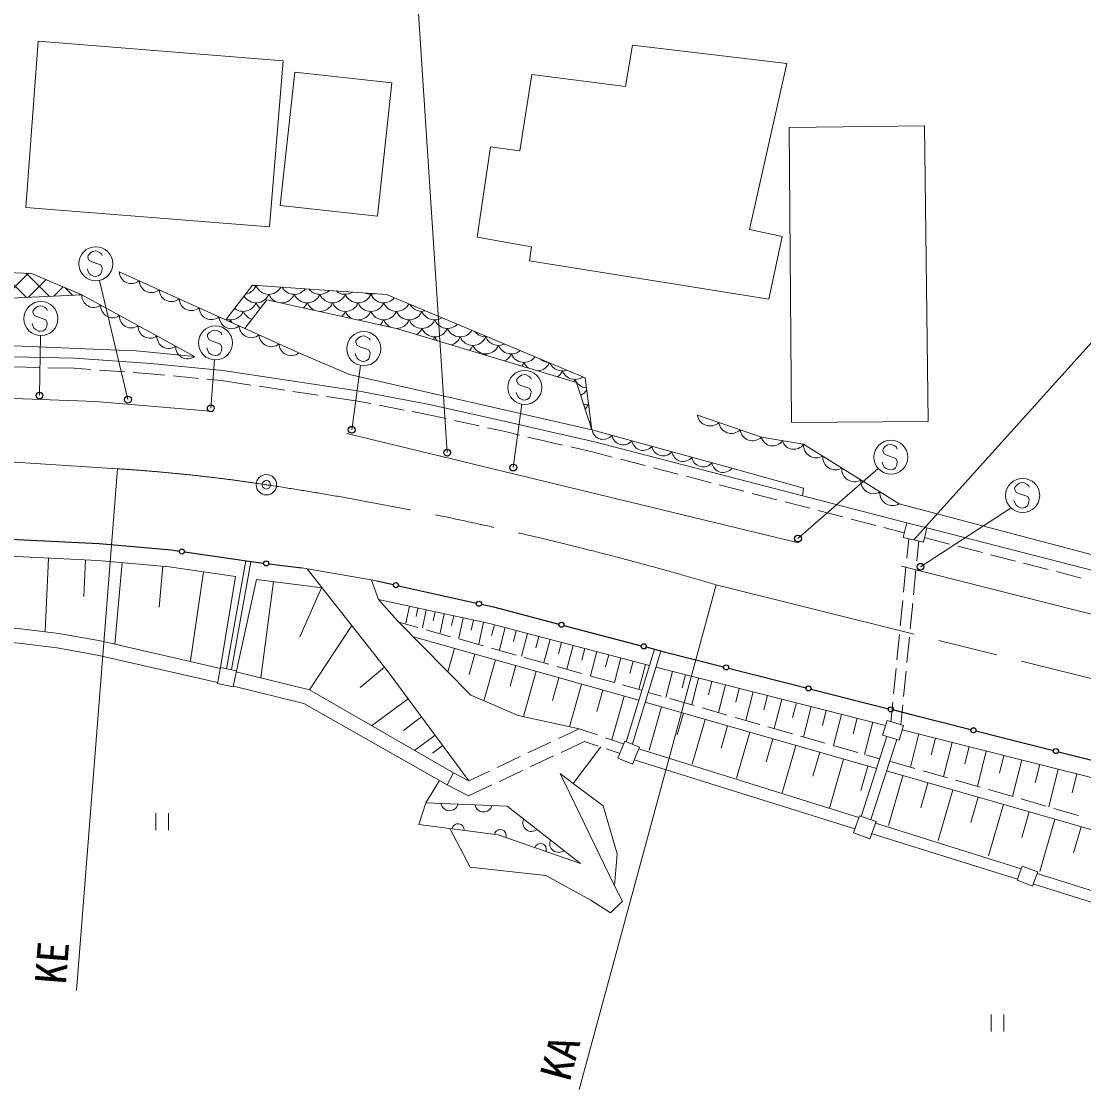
# Model space of a CAD drawing. Units: millimetres at full size, sheet at 1:1000; details may follow other scales. Extents: x 40000 to 680000, y 20000 to 380000.
# Drawn here: x 262968 to 325408, y 263692 to 326468 of the extents above; entities that cross this region are included whole.
import ezdxf
from ezdxf.enums import TextEntityAlignment as Align

# ---------------------------------------------------------------- set-up
doc = ezdxf.new("R2010")
doc.units = ezdxf.units.MM
doc.header["$LTSCALE"] = 1000
doc.header["$PDMODE"] = 32
doc.header["$PDSIZE"] = 500
doc.linetypes.add('CHAIN', pattern=[18.5, 12, -1.5, 3.5, -1.5])
for name, color, linetype, lineweight in [('M-BGD', 7, 'Continuous', 13), ('M-BMK', 2, 'CHAIN', 13), ('M-BMK-SRVR', 3, 'Continuous', 13), ('M-STR-HTXT', 7, 'Continuous', 13), ('M-STR-STRC', 7, 'Continuous', 13)]:
    doc.layers.add(name, color=color, linetype=linetype, lineweight=lineweight)
doc.styles.add('ＭＳ ゴシック', font='')
doc.styles.get('ＭＳ ゴシック').set_extended_font_data('MS Gothic')

msp = doc.modelspace()

# ---------------------------------------------------------------- hatches: boundary and pattern name
at = {"layer": 'M-BGD'}
h = msp.add_hatch(dxfattribs=at)
h.set_pattern_fill('USER', color=256, style=0, pattern_type=2)
h.set_pattern_definition([(45, (261913, 310186), (-707.107, 707.107), []), (315, (261913, 310186), (707.107, 707.107), [])])
h.paths.add_polyline_path([(261913, 310186), (266528, 310395), (263572, 311658), (237353, 312756), (235406, 312943), (237026, 312024)])

# ---------------------------------------------------------------- linework, layer by layer
for p, q in [((287995, 301127), (286178, 328857)), ((268725, 311751), (279287, 306984)), ((266528, 310395), (273141, 306773)), ((262471, 306162), (264021, 306128)), ((264521, 306117), (266070, 306084)), ((266070, 306084), (267056, 306012)), ((267555, 305976), (269051, 305867)), ((269549, 305830), (270535, 305759)), ((270535, 305759), (271390, 305677)), ((271888, 305629), (273381, 305486)), ((273879, 305438), (274734, 305356)), ((274734, 305356), (276456, 305098)), ((276950, 305023), (278434, 304801)), ((278928, 304727), (280411, 304504)), ((280906, 304430), (282628, 304172)), ((282628, 304172), (283501, 304004)), ((283992, 303910), (285465, 303628)), ((285956, 303533), (286829, 303366)), ((286829, 303366), (287931, 303123)), ((288420, 303015), (289884, 302691)), ((290373, 302584), (291475, 302340)), ((282102, 302243), (308653, 295828)), ((291475, 302340), (292251, 302157)), ((292738, 302042), (293514, 301858)), ((296509, 302474), (304734, 300207)), ((293514, 301858), (294770, 301571)), ((295258, 301460), (296514, 301174)), ((296514, 301174), (297701, 300866)), ((298185, 300740), (299636, 300364)), ((300120, 300238), (301572, 299861)), ((302056, 299736), (303508, 299359)), ((303992, 299233), (305444, 298857)), ((305928, 298731), (307380, 298354)), ((307864, 298229), (309316, 297852)), ((309800, 297726), (311252, 297350)), ((311736, 297224), (313188, 296847)), ((313672, 296722), (314858, 296414)), ((316193, 296714), (337065, 291337)), ((315014, 294919), (315125, 296063)), ((315601, 294762), (315714, 295924)), ((316043, 296133), (317522, 295752)), ((318006, 295627), (319459, 295253)), ((319943, 295129), (321395, 294754)), ((264568, 294931), (264365, 290602)), ((266733, 294829), (266631, 292665)), ((268893, 294665), (268458, 289876)), ((271288, 294448), (271071, 292053)), ((275034, 288427), (276162, 294766)), ((275329, 288375), (276457, 294714)), ((314700, 294461), (337665, 288643)), ((321880, 294630), (323332, 294255)), ((273670, 294120), (272906, 288891)), ((274681, 288498), (275551, 293845)), ((279448, 294357), (283865, 293586)), ((314820, 292928), (314965, 294421)), ((315408, 292771), (315553, 294264)), ((323816, 294131), (325269, 293756)), ((276790, 293677), (275616, 288311)), ((276790, 293677), (280657, 293178)), ((277782, 293549), (277050, 287883)), ((280615, 293183), (279340, 290304)), ((285777, 292094), (285566, 291106)), ((286271, 291989), (286166, 291495)), ((314627, 290938), (314772, 292430)), ((315215, 290780), (315360, 292273)), ((286765, 291883), (286540, 290829)), ((287292, 291770), (287179, 291243)), ((287819, 291657), (287578, 290533)), ((288381, 291537), (288260, 290975)), ((288942, 291416), (288686, 290218)), ((289542, 291288), (289413, 290689)), ((282396, 290965), (279895, 287177)), ((286273, 290850), (285158, 291163)), ((288198, 290310), (286754, 290715)), ((290141, 291160), (289867, 289882)), ((290777, 291010), (290611, 290377)), ((291409, 290844), (291067, 289540)), ((292061, 290673), (291890, 290021)), ((299260, 286583), (286015, 290299)), ((290124, 289770), (288680, 290175)), ((292712, 290502), (292363, 289171)), ((293378, 290327), (293204, 289662)), ((294044, 290153), (293687, 288794)), ((314434, 288947), (314579, 290440)), ((315021, 288790), (315166, 290283)), ((288425, 289623), (288038, 288245)), ((292049, 289229), (290605, 289635)), ((294723, 289975), (294545, 289295)), ((295403, 289796), (295039, 288409)), ((296096, 289614), (295915, 288921)), ((296790, 289433), (296419, 288016)), ((298511, 284135), (300177, 289578)), ((298893, 284018), (300559, 289461)), ((289627, 289286), (289290, 288084)), ((290829, 288949), (290154, 286545)), ((293975, 288689), (292531, 289094)), ((297499, 289247), (297313, 288538)), ((298207, 289061), (297828, 287615)), ((298930, 288871), (298740, 288148)), ((284316, 288523), (282880, 287324)), ((292031, 288611), (291694, 287409)), ((293233, 288274), (292485, 285610)), ((295901, 288149), (294456, 288554)), ((299653, 288682), (299266, 287205)), ((300270, 288518), (313763, 285088)), ((301240, 288272), (300850, 286739)), ((314240, 286956), (314385, 288449)), ((314828, 286799), (314973, 288292)), ((294565, 287900), (294191, 286568)), ((295897, 287527), (295194, 285021)), ((297826, 287608), (296382, 288014)), ((302006, 288077), (301811, 287311)), ((302772, 287882), (302371, 286302)), ((303562, 287681), (303362, 286891)), ((297150, 287175), (296799, 285922)), ((299422, 287161), (298308, 287473)), ((300599, 286811), (299807, 287039)), ((304352, 287480), (303938, 285852)), ((305167, 287273), (304960, 286459)), ((305981, 287066), (305554, 285388)), ((285701, 286667), (283548, 285076)), ((298403, 286823), (297679, 284242)), ((313240, 282556), (299641, 286462)), ((302521, 286259), (301079, 286673)), ((306821, 286853), (306607, 286014)), ((307660, 286640), (307220, 284909)), ((308525, 286420), (308305, 285554)), ((314081, 285314), (314192, 286459)), ((314666, 285139), (314779, 286302)), ((300602, 286186), (299869, 283632)), ((301879, 285819), (301512, 284542)), ((304443, 285707), (303002, 286121)), ((309391, 286200), (308937, 284416)), ((310283, 285973), (310056, 285081)), ((311175, 285746), (310707, 283907)), ((286496, 285591), (285420, 284795)), ((303156, 285452), (302400, 282821)), ((304472, 285074), (304094, 283759)), ((306366, 285154), (304924, 285569)), ((308288, 284602), (306846, 285016)), ((312094, 285513), (311860, 284593)), ((313014, 285279), (312532, 283383)), ((287292, 284515), (286081, 283620)), ((295758, 284898), (294548, 284329)), ((296825, 284534), (295758, 284898)), ((305787, 284696), (305009, 281986)), ((310210, 284050), (308769, 284464)), ((312335, 279750), (313849, 284447)), ((314751, 284837), (333438, 280118)), ((315720, 284592), (315227, 282639)), ((287739, 283909), (287134, 283462)), ((294096, 284116), (292739, 283477)), ((296066, 284159), (294694, 283513)), ((296882, 283880), (296066, 284159)), ((298365, 284007), (297298, 284372)), ((307143, 284307), (306753, 282952)), ((308498, 283918), (307696, 281125)), ((312132, 283498), (310691, 283912)), ((312906, 279566), (314420, 284263)), ((316696, 284345), (316450, 283369)), ((317673, 284099), (317164, 282084)), ((318680, 283844), (318426, 282837)), ((292286, 283264), (290929, 282625)), ((294242, 283300), (292885, 282661)), ((298171, 283440), (297355, 283718)), ((299256, 283715), (312196, 279684)), ((309895, 283516), (309493, 282120)), ((313405, 283132), (312613, 283360)), ((319687, 283590), (319162, 281511)), ((320727, 283327), (320464, 282288)), ((298991, 283064), (311961, 279024)), ((311291, 283115), (310464, 280238)), ((312729, 282702), (312316, 281264)), ((315491, 282564), (313991, 282994)), ((321766, 283065), (321225, 280920)), ((322839, 282794), (322568, 281722)), ((323912, 282523), (323353, 280310)), ((287997, 281596), (288364, 282307)), ((289267, 281842), (288364, 282307)), ((290477, 282412), (289267, 281842)), ((292432, 282448), (291075, 281809)), ((332687, 277009), (313825, 282417)), ((314787, 282141), (313947, 279214)), ((317414, 282012), (315972, 282426)), ((319336, 281461), (317894, 281875)), ((325018, 282244), (324739, 281137)), ((287538, 281857), (286736, 280537)), ((289251, 280950), (287997, 281596)), ((290623, 281596), (289251, 280950)), ((316250, 281722), (315831, 280258)), ((317714, 281302), (316861, 278326)), ((321259, 280910), (319817, 281323)), ((319202, 280876), (318775, 279387)), ((323181, 280359), (321739, 280772)), ((286736, 280537), (286338, 279267)), ((320690, 280449), (319822, 277423)), ((322203, 280015), (321769, 278502)), ((325104, 279808), (323662, 280221)), ((270869, 279930), (270869, 278930)), ((271619, 278930), (271619, 279930)), ((323716, 279581), (322833, 276501)), ((312981, 278730), (321518, 276067)), ((313174, 279351), (321745, 276677)), ((325256, 279140), (324814, 277600)), ((322678, 276390), (331525, 273608)), ((322483, 275770), (331320, 272991)), ((319964, 268100), (319964, 267100)), ((320714, 267100), (320714, 268100))]:
    msp.add_line(p, q, dxfattribs=at)
at = {"layer": 'M-BGD', "lineweight": 25}
for p, q in [((262311, 296038), (267534, 295793)), ((267534, 295793), (271775, 295407)), ((271775, 295407), (272258, 295337)), ((272555, 295293), (276332, 294741)), ((276332, 294741), (277208, 294633)), ((277506, 294597), (279448, 294357)), ((283865, 293586), (284841, 293368)), ((285134, 293303), (289721, 292281)), ((290014, 292215), (290726, 292057)), ((290726, 292057), (294566, 291050)), ((294857, 290973), (299403, 289781)), ((299693, 289705), (300751, 289428)), ((300751, 289428), (304246, 288539)), ((304537, 288465), (309092, 287307)), ((309383, 287234), (313938, 286076)), ((314229, 286002), (315368, 285712)), ((315368, 285712), (318785, 284849)), ((319076, 284776), (323633, 283625)), ((323924, 283552), (328481, 282401))]:
    msp.add_line(p, q, dxfattribs=at)
at = {"layer": 'M-BGD'}
for points in [[(263231, 315535), (277556, 314390), (278350, 324157), (263956, 325302)], [(292836, 312401), (306909, 310137), (307688, 313834), (305777, 314229), (307966, 323984), (298896, 325068), (298470, 322648), (292966, 323344), (292270, 318868), (290546, 319086), (289762, 313794), (292955, 313218)], [(278187, 315644), (279044, 323480), (284748, 322856), (283892, 315020)], [(308090, 320228), (308246, 302889), (316269, 302951), (316062, 320322)], [(314806, 296139), (315990, 295858), (316193, 296714), (315009, 296995)], [(274493, 287555), (275427, 287368), (275616, 288311), (274681, 288498)], [(313594, 284523), (314570, 284232), (314827, 285092), (313850, 285383)], [(298431, 284167), (298022, 283163), (298888, 282811), (299296, 283815)], [(313206, 279440), (312846, 278429), (311873, 278776), (312233, 279787)], [(322406, 275658), (321492, 275997), (321798, 276821), (322712, 276482)]]:
    msp.add_lwpolyline(points, close=True, dxfattribs=at)
for points in [[(227289, 318411), (235406, 312943), (237026, 312024), (261913, 310186), (266528, 310395), (263572, 311658), (237353, 312756), (235406, 312943)], [(237026, 312024), (238148, 311378), (238942, 311027), (240601, 310560), (242985, 309812), (244527, 309204), (246373, 308293), (248617, 307288), (250118, 307352), (252198, 307512), (255547, 307496), (258445, 307465), (263025, 307372), (266717, 307232), (269724, 307107), (273141, 306773)], [(296509, 302474), (296114, 305520), (284440, 310411), (276563, 310970), (274995, 308921)], [(276112, 308417), (277403, 310108), (285013, 308426), (295599, 305248), (296509, 302474)], [(279287, 306984), (282255, 305722), (296509, 302474)], [(236836, 305164), (248791, 306606), (252265, 306902), (255910, 306917), (262484, 306762), (266099, 306684), (270585, 306356), (274807, 305951), (282729, 304764), (286951, 303953), (291609, 302925), (293649, 302442), (296656, 301757), (315009, 296995)], [(250134, 303820), (255760, 304293), (261439, 304346), (267327, 304136), (274057, 303557)], [(302707, 303324), (306467, 302026), (308949, 301621), (314557, 298111)], [(304734, 300207), (308938, 299041), (308883, 298584)], [(314557, 298111), (329041, 294297), (336402, 292544), (337820, 293544), (340067, 292460), (339717, 290682)], [(253492, 294794), (257782, 295003), (262291, 295038), (267465, 294795), (271657, 294414), (275551, 293845)], [(279775, 294300), (284535, 288245), (289267, 281842)], [(283558, 293639), (283954, 292485), (285085, 291243)], [(283954, 292485), (290490, 291085), (299884, 288621)], [(259350, 290933), (261503, 290905), (262937, 290780), (265180, 290500), (267610, 290063), (274670, 288443)], [(285085, 291243), (289390, 286873), (292175, 285677), (295758, 284898)], [(259350, 290083), (261461, 290055), (262847, 289935), (265052, 289659), (267440, 289230), (274504, 287609)], [(275602, 288243), (279895, 287177), (288364, 282307)], [(275436, 287409), (279574, 286381), (287997, 281596)], [(288149, 279036), (289351, 276765), (293791, 276282), (296439, 274818), (297592, 274086), (298293, 274771), (297841, 275659), (294647, 282264), (295411, 281688), (297034, 283828)], [(295411, 281688), (297171, 280364), (297997, 277544), (297841, 275659)], [(286736, 280537), (291526, 280354), (295837, 276989)], [(295837, 276989), (291000, 278672), (286338, 279267)]]:
    msp.add_lwpolyline(points, dxfattribs=at)
at = {"layer": 'M-BGD', "lineweight": 25}
for centre, radius in [((264032, 304479), 200), ((269235, 304240), 200), ((274101, 303731), 200), ((282386, 302467), 200), ((287995, 301127), 200), ((291883, 300249), 200), ((308615, 296074), 200), ((272406, 295315), 150), ((277357, 294615), 150), ((315820, 294418), 200), ((284987, 293336), 150), ((289867, 292248), 150), ((294712, 291011), 150), ((299548, 289743), 150), ((304392, 288502), 150), ((309237, 287270), 150), ((314083, 286039), 150), ((318931, 284812), 150), ((323778, 283588), 150)]:
    msp.add_circle(centre, radius, dxfattribs=at)
at = {"layer": 'M-BGD'}
for centre, radius, start, end in [((269442, 311776), 718, 182.002, 309.41607), ((270616, 311246), 718, 182.002, 309.41607), ((276013, 311238), 812, 280.14058, 337.38014), ((276763, 311738), 812, 254.85121, 281.92489), ((277513, 311238), 812, 202.61986, 331.56766), ((279013, 311238), 812, 208.85294, 323.04025), ((267220, 310351), 694, 176.32869, 306.25199), ((271789, 310716), 718, 182.002, 309.41607), ((272963, 310187), 718, 182.002, 309.41607), ((276763, 310738), 812, 210.92, 337.38014), ((278263, 310738), 812, 202.61986, 247.8141), ((278263, 310738), 812, 267.2525, 337.38014), ((279763, 310738), 812, 202.61986, 337.38014), ((280513, 311238), 812, 218.30492, 313.58826), ((281263, 310738), 812, 202.61986, 337.38014), ((282013, 311238), 812, 229.48572, 302.40746), ((282763, 310738), 812, 202.61986, 337.38014), ((283513, 311238), 812, 245.13611, 286.75708), ((284263, 310738), 812, 202.61986, 320.58145), ((268322, 309747), 694, 176.32869, 306.25199), ((274137, 309657), 718, 182.002, 309.41607), ((276013, 310238), 812, 231.99751, 337.38014), ((277513, 310238), 812, 202.61986, 232.03716), ((277513, 310238), 812, 336.8427, 337.38014), ((279013, 310238), 812, 202.61986, 203.26841), ((279013, 310238), 812, 311.7982, 337.38014), ((280513, 310238), 812, 202.61986, 246.82067), ((280513, 310238), 812, 268.24593, 337.38014), ((282013, 310238), 812, 202.61986, 337.38014), ((283513, 310238), 812, 202.61986, 337.38014), ((285013, 310238), 812, 202.61986, 332.89094), ((286513, 310238), 812, 209.42723, 285.10158), ((269424, 309144), 694, 176.32869, 306.25199), ((275310, 309127), 718, 182.002, 309.41607), ((275263, 309738), 812, 252.99357, 337.38014), ((274513, 309238), 812, 329.24332, 337.38014), ((276013, 309238), 812, 202.61986, 216.4082), ((276763, 309738), 812, 202.61986, 253.12254), ((281263, 309738), 812, 202.61986, 203.05165), ((281263, 309738), 812, 312.01496, 337.38014), ((282763, 309738), 812, 202.61986, 245.91095), ((282763, 309738), 812, 269.15565, 337.38014), ((284263, 309738), 812, 202.61986, 337.38014), ((283513, 309238), 812, 312.23114, 337.38014), ((285013, 309238), 812, 202.61986, 245.0666), ((285763, 309738), 812, 202.61986, 337.38014), ((285013, 309238), 812, 270, 337.38014), ((286513, 309238), 812, 202.61986, 337.38014), ((287263, 309738), 812, 202.61986, 301.88846), ((288013, 309238), 812, 202.61986, 315.66464), ((270527, 308540), 694, 176.32869, 306.25199), ((276484, 308598), 718, 182.002, 309.41607), ((276013, 309238), 812, 275.00988, 277.9022), ((285763, 308738), 812, 303.95844, 337.38014), ((287263, 308738), 812, 202.61986, 337.38014), ((288763, 308738), 812, 202.61986, 328.21405), ((290263, 308738), 812, 217.81641, 276.71241), ((271629, 307936), 694, 176.32869, 306.25199), ((277657, 308068), 718, 182.002, 309.41607), ((286513, 308238), 812, 325.24058, 337.38014), ((288013, 308238), 812, 202.61986, 220.50005), ((288013, 308238), 812, 286.07826, 337.38014), ((289513, 308238), 812, 202.61986, 337.38014), ((291013, 308238), 812, 202.61986, 295.96575), ((272731, 307333), 694, 176.32869, 306.25199), ((278831, 307538), 718, 182.002, 309.41607), ((288763, 307738), 812, 312.17819, 337.38014), ((290263, 307738), 812, 202.61986, 337.38014), ((291763, 307738), 812, 202.61986, 310.57423), ((289513, 307238), 812, 332.17732, 337.38014), ((291013, 307238), 812, 202.61986, 209.63926), ((291013, 307238), 812, 296.93904, 337.38014), ((292513, 307238), 812, 202.61986, 323.47537), ((291763, 306738), 812, 319.73607, 337.38014), ((293263, 306738), 812, 202.61986, 231.79346), ((293263, 306738), 812, 274.78485, 335.68689), ((294013, 307238), 812, 229.41162, 265.1172), ((294763, 306738), 812, 205.08356, 289.44525), ((294013, 306238), 812, 305.95427, 337.38014), ((295513, 306238), 812, 202.61986, 305.2447), ((294763, 305738), 812, 326.87968, 337.38014), ((296263, 305738), 812, 202.61986, 264.86049), ((295513, 305238), 812, 294.12006, 328.4332), ((296263, 304738), 812, 252.60722, 274.0288), ((295513, 304238), 812, 317.33312, 337.38014), ((297013, 304238), 812, 202.61986, 213.89614), ((303448, 303438), 749, 188.73655, 313.16347), ((296263, 303738), 812, 276.74976, 283.11083), ((297013, 303238), 812, 226.13816, 229.94968), ((304701, 303006), 749, 188.73655, 313.16347), ((297167, 302566), 664, 188.03617, 321.15081), ((298342, 302243), 664, 188.03617, 321.15081), ((305954, 302573), 749, 188.73655, 313.16347), ((307134, 302215), 694, 195.805, 325.65933), ((299517, 301919), 664, 188.03617, 321.15081), ((300692, 301595), 664, 188.03617, 321.15081), ((308376, 302013), 694, 195.805, 325.65933), ((309694, 301564), 747, 175.64513, 300.26784), ((301867, 301271), 664, 188.03617, 321.15081), ((303042, 300947), 664, 188.03617, 321.15081), ((310815, 300862), 747, 175.64513, 300.26784), ((304217, 300624), 664, 188.03617, 321.15081), ((311937, 300160), 747, 175.64513, 300.26784), ((313059, 299458), 747, 175.64513, 300.26784), ((314180, 298756), 747, 175.64513, 300.26784), ((288136, 280596), 512, 190.4921, 345.13133), ((290134, 280520), 512, 190.4921, 345.13133), ((292963, 279376), 512, 154.70878, 309.34801), ((288641, 278973), 350, 352.71598, 172.71598), ((291115, 278632), 350, 340.82099, 160.82099), ((293476, 277810), 350, 340.82099, 160.82099), ((294539, 278145), 512, 154.70878, 309.34801)]:
    msp.add_arc(centre, radius, start, end, dxfattribs=at)
at = {"layer": 'M-BMK'}
msp.add_line((261974, 300602), (268621, 300176), dxfattribs=at)
msp.add_lwpolyline([(303806, 293363), (350012, 281801), (373040, 279810), (376456, 279091)], dxfattribs=at)
for centre, radius, start, end in [((262352, 200373), 100000, 81.36248, 86.40588), ((247298, 101512), 200000, 73.58827, 81.35228)]:
    msp.add_arc(centre, radius, start, end, dxfattribs=at)
at = {"layer": 'M-BMK-SRVR'}
msp.add_circle((277370, 299238), 600, dxfattribs=at)
msp.add_point((277370, 299238), dxfattribs=at)
at = {"layer": 'M-STR-HTXT'}
for p, q in [((328951, 311031), (315423, 295993)), ((268621, 300176), (266207, 269527)), ((303806, 293363), (295756, 263692))]:
    msp.add_line(p, q, dxfattribs=at)
at = {"layer": 'M-STR-STRC'}
for p, q in [((266885, 312711), (266869, 312597)), ((267013, 312849), (266885, 312711)), ((267144, 312942), (267013, 312849)), ((267310, 312976), (267144, 312942)), ((267426, 312959), (267310, 312976)), ((267570, 312887), (267426, 312959)), ((267680, 312812), (267570, 312887)), ((267715, 312701), (267680, 312812)), ((266869, 312597), (266954, 312415)), ((266954, 312415), (267105, 312341)), ((267105, 312341), (267638, 312153)), ((267638, 312153), (267718, 311980)), ((266871, 311822), (266832, 311932)), ((266955, 311645), (266871, 311822)), ((267058, 311571), (266955, 311645)), ((267205, 311496), (267058, 311571)), ((267325, 311479), (267205, 311496)), ((267492, 311508), (267325, 311479)), ((267617, 311604), (267492, 311508)), ((267688, 311753), (267617, 311604)), ((267718, 311980), (267688, 311753)), ((269235, 304240), (267557, 311247)), ((263788, 309624), (263660, 309486)), ((263920, 309717), (263788, 309624)), ((264086, 309751), (263920, 309717)), ((264201, 309734), (264086, 309751)), ((264346, 309662), (264201, 309734)), ((264455, 309587), (264346, 309662)), ((264490, 309476), (264455, 309587)), ((263660, 309486), (263644, 309372)), ((263644, 309372), (263730, 309190)), ((263730, 309190), (263881, 309116)), ((263881, 309116), (264413, 308928)), ((264413, 308928), (264493, 308755)), ((263646, 308597), (263607, 308707)), ((263730, 308420), (263646, 308597)), ((263834, 308346), (263730, 308420)), ((263980, 308271), (263834, 308346)), ((264100, 308254), (263980, 308271)), ((264268, 308283), (264100, 308254)), ((264392, 308379), (264268, 308283)), ((264463, 308528), (264392, 308379)), ((264493, 308755), (264463, 308528)), ((274178, 308292), (274047, 308199)), ((274344, 308325), (274178, 308292)), ((274460, 308309), (274344, 308325)), ((274604, 308237), (274460, 308309)), ((274714, 308162), (274604, 308237)), ((264032, 304479), (264099, 307999)), ((273918, 308060), (273902, 307947)), ((273902, 307947), (273988, 307764)), ((274047, 308199), (273918, 308060)), ((273988, 307764), (274139, 307691)), ((274139, 307691), (274671, 307503)), ((274748, 308050), (274714, 308162)), ((282635, 307721), (282619, 307608)), ((282619, 307608), (282704, 307426)), ((282763, 307860), (282635, 307721)), ((282894, 307953), (282763, 307860)), ((283060, 307986), (282894, 307953)), ((283176, 307970), (283060, 307986)), ((283320, 307898), (283176, 307970)), ((283430, 307823), (283320, 307898)), ((283465, 307712), (283430, 307823)), ((273905, 307172), (273866, 307282)), ((273989, 306994), (273905, 307172)), ((274092, 306921), (273989, 306994)), ((274722, 307103), (274651, 306953)), ((274671, 307503), (274752, 307330)), ((274752, 307330), (274722, 307103)), ((282704, 307426), (282855, 307352)), ((282855, 307352), (283388, 307164)), ((283388, 307164), (283468, 306991)), ((283468, 306991), (283438, 306764)), ((274238, 306846), (274092, 306921)), ((274101, 303731), (274323, 306575)), ((274359, 306829), (274238, 306846)), ((274526, 306857), (274359, 306829)), ((274651, 306953), (274526, 306857)), ((282621, 306833), (282582, 306943)), ((282705, 306655), (282621, 306833)), ((282808, 306582), (282705, 306655)), ((282955, 306507), (282808, 306582)), ((283075, 306490), (282955, 306507)), ((283242, 306519), (283075, 306490)), ((283367, 306615), (283242, 306519)), ((283438, 306764), (283367, 306615)), ((282386, 302467), (282898, 306254)), ((292099, 305443), (292083, 305330)), ((292083, 305330), (292168, 305147)), ((292227, 305582), (292099, 305443)), ((292168, 305147), (292319, 305074)), ((292358, 305675), (292227, 305582)), ((292524, 305708), (292358, 305675)), ((292640, 305692), (292524, 305708)), ((292784, 305619), (292640, 305692)), ((292894, 305545), (292784, 305619)), ((292929, 305433), (292894, 305545)), ((292085, 304555), (292046, 304665)), ((292169, 304377), (292085, 304555)), ((292319, 305074), (292852, 304885)), ((292902, 304485), (292831, 304336)), ((292852, 304885), (292932, 304713)), ((292932, 304713), (292902, 304485)), ((291883, 300249), (292387, 303971)), ((292272, 304304), (292169, 304377)), ((292419, 304228), (292272, 304304)), ((292539, 304212), (292419, 304228)), ((292706, 304240), (292539, 304212)), ((292831, 304336), (292706, 304240)), ((313621, 301342), (313605, 301228)), ((313749, 301481), (313621, 301342)), ((313880, 301574), (313749, 301481)), ((314046, 301607), (313880, 301574)), ((314162, 301591), (314046, 301607)), ((314306, 301518), (314162, 301591)), ((314416, 301444), (314306, 301518)), ((314450, 301332), (314416, 301444)), ((313605, 301228), (313690, 301046)), ((313690, 301046), (313841, 300973)), ((313841, 300973), (314373, 300784)), ((314373, 300784), (314454, 300612)), ((308615, 296074), (313332, 300189)), ((313607, 300454), (313568, 300564)), ((313691, 300276), (313607, 300454)), ((313794, 300202), (313691, 300276)), ((313940, 300127), (313794, 300202)), ((314061, 300110), (313940, 300127)), ((314228, 300139), (314061, 300110)), ((314353, 300235), (314228, 300139)), ((314424, 300384), (314353, 300235)), ((314454, 300612), (314424, 300384)), ((321367, 299099), (321351, 298985)), ((321351, 298985), (321437, 298803)), ((321495, 299237), (321367, 299099)), ((321627, 299330), (321495, 299237)), ((321793, 299364), (321627, 299330)), ((321908, 299347), (321793, 299364)), ((322053, 299275), (321908, 299347)), ((322163, 299200), (322053, 299275)), ((322197, 299089), (322163, 299200)), ((321353, 298210), (321314, 298320)), ((321437, 298033), (321353, 298210)), ((321437, 298803), (321588, 298729)), ((321588, 298729), (322120, 298541)), ((322120, 298541), (322200, 298368)), ((322200, 298368), (322170, 298141)), ((315820, 294418), (321139, 297884)), ((321541, 297959), (321437, 298033)), ((321687, 297884), (321541, 297959)), ((321807, 297867), (321687, 297884)), ((321975, 297896), (321807, 297867)), ((322099, 297992), (321975, 297896)), ((322170, 298141), (322099, 297992))]:
    msp.add_line(p, q, dxfattribs=at)
for centre in [(267342, 312224), (264117, 308999), (274376, 307574), (283092, 307235), (292556, 304957), (314078, 300856), (321824, 298612)]:
    msp.add_circle(centre, 1000, dxfattribs=at)

# ---------------------------------------------------------------- texts
at = {"layer": 'M-STR-HTXT', "style": 'ＭＳ ゴシック'}
for s, rotation, p in [('KE', 85.498, (264765, 271149)), ('KA', 74.82, (294639, 265553))]:
    msp.add_text(s, height=1833, rotation=rotation, dxfattribs=at).set_placement(p, align=Align.MIDDLE_CENTER)

doc.saveas('drawing.dxf')
